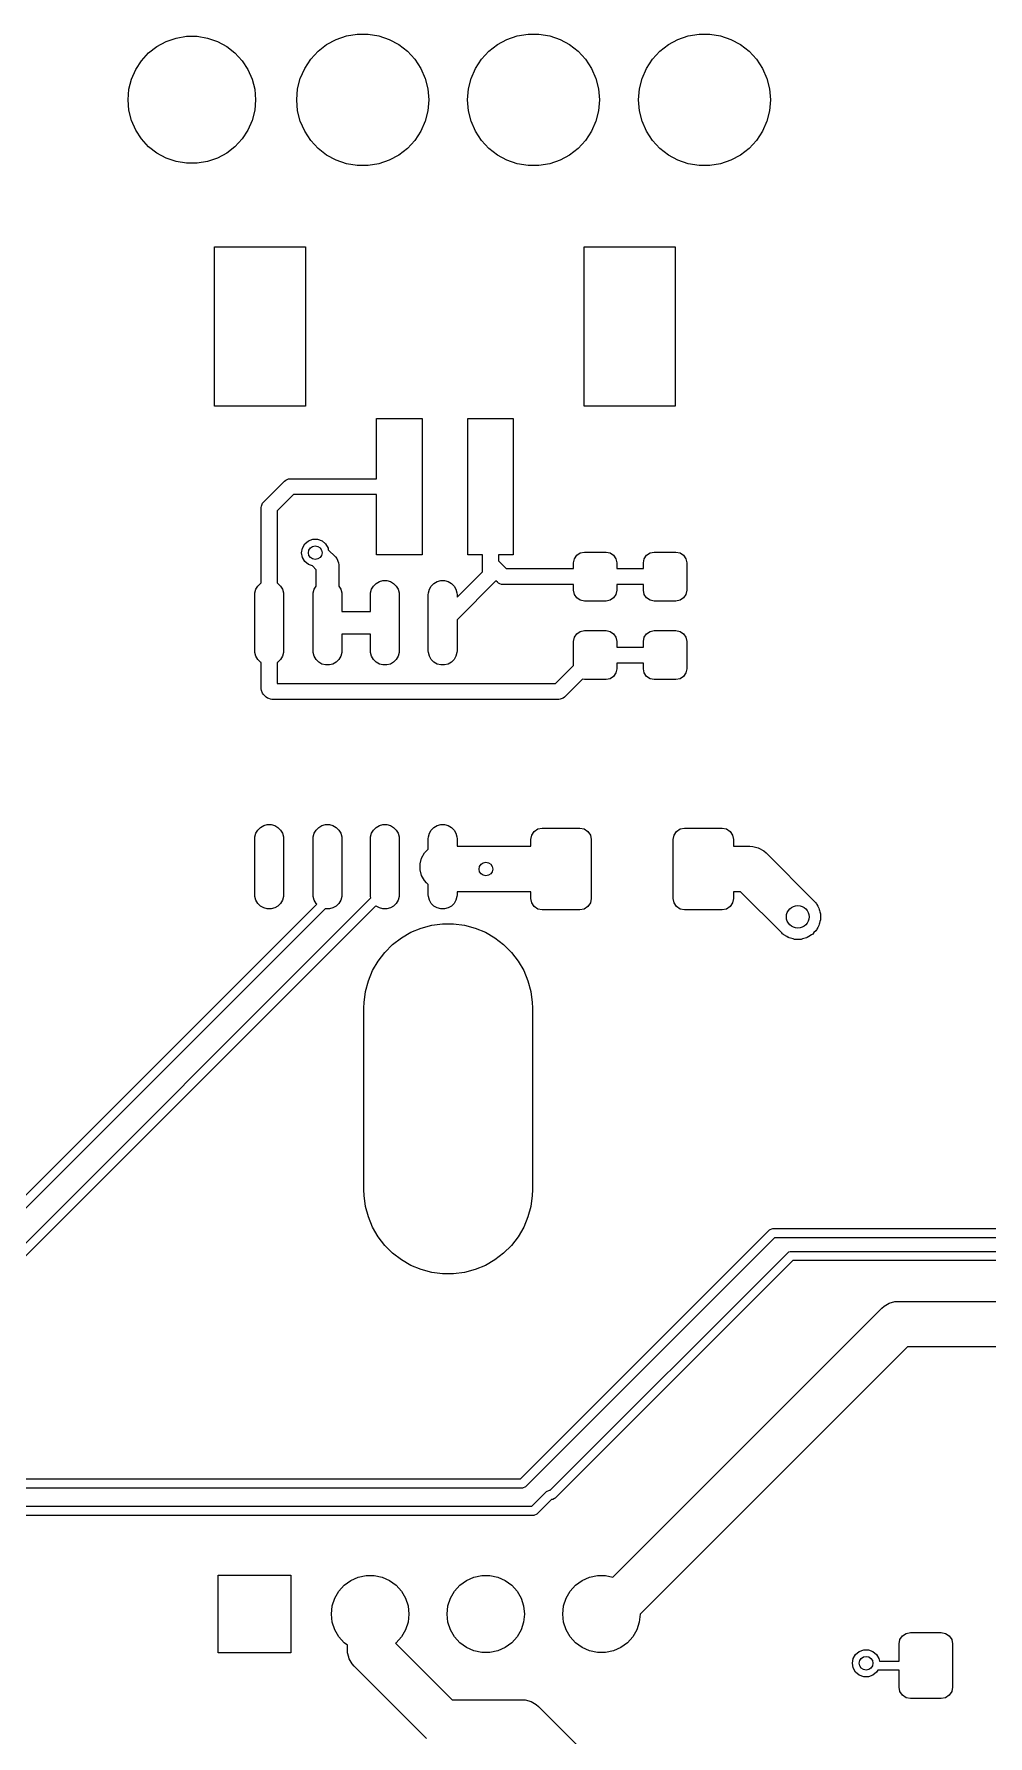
# Model space of a CAD drawing. Extents: x 281 to 540, y -238 to -79.
# Drawn here: x 331.58 to 352.54, y -144.71 to -107.31 of the extents above; entities that cross this region are included whole.
import ezdxf

# ---------------------------------------------------------------- set-up
doc = ezdxf.new("R2010")
doc.units = 0
doc.layers.add('BLACK', color=7, linetype='CONTINUOUS')

msp = doc.modelspace()

# ---------------------------------------------------------------- linework, layer by layer
at = {"layer": 'BLACK', "linetype": 'CONTINUOUS'}
for p, q in [((334.101806, -107.729987), (334.284273, -107.587967)), ((334.284273, -107.587967), (334.487626, -107.477917)), ((334.487626, -107.477917), (334.70632, -107.40284)), ((334.70632, -107.40284), (334.934389, -107.364782)), ((334.934389, -107.364782), (335.165611, -107.364782)), ((335.165611, -107.364782), (335.39368, -107.40284)), ((335.39368, -107.40284), (335.612374, -107.477917)), ((335.612374, -107.477917), (335.815727, -107.587967)), ((335.815727, -107.587967), (335.998194, -107.729987)), ((337.822942, -107.6932), (338.011925, -107.546109)), ((338.011925, -107.546109), (338.222542, -107.432129)), ((338.222542, -107.432129), (338.449046, -107.35437)), ((338.449046, -107.35437), (338.68526, -107.314952)), ((338.68526, -107.314952), (338.92474, -107.314952)), ((338.92474, -107.314952), (339.160954, -107.35437)), ((339.160954, -107.35437), (339.387458, -107.432129)), ((339.387458, -107.432129), (339.598075, -107.546109)), ((339.598075, -107.546109), (339.787058, -107.6932)), ((341.572942, -107.6932), (341.761925, -107.546109)), ((341.761925, -107.546109), (341.972542, -107.432129)), ((341.972542, -107.432129), (342.199046, -107.35437)), ((342.199046, -107.35437), (342.43526, -107.314952)), ((342.43526, -107.314952), (342.67474, -107.314952)), ((342.67474, -107.314952), (342.910954, -107.35437)), ((342.910954, -107.35437), (343.137458, -107.432129)), ((343.137458, -107.432129), (343.348075, -107.546109)), ((343.348075, -107.546109), (343.537058, -107.6932)), ((345.327942, -107.6932), (345.516925, -107.546109)), ((345.516925, -107.546109), (345.727542, -107.432129)), ((345.727542, -107.432129), (345.954046, -107.35437)), ((345.954046, -107.35437), (346.19026, -107.314952)), ((346.19026, -107.314952), (346.42974, -107.314952)), ((346.42974, -107.314952), (346.665954, -107.35437)), ((346.665954, -107.35437), (346.892458, -107.432129)), ((346.892458, -107.432129), (347.103075, -107.546109)), ((347.103075, -107.546109), (347.292058, -107.6932)), ((333.818737, -108.093674), (333.945203, -107.900102)), ((333.945203, -107.900102), (334.101806, -107.729987)), ((335.998194, -107.729987), (336.154797, -107.900102)), ((336.154797, -107.900102), (336.281263, -108.093674)), ((337.529763, -108.069876), (337.660746, -107.869392)), ((337.660746, -107.869392), (337.822942, -107.6932)), ((339.787058, -107.6932), (339.949254, -107.869392)), ((339.949254, -107.869392), (340.080237, -108.069876)), ((341.279763, -108.069876), (341.410746, -107.869392)), ((341.410746, -107.869392), (341.572942, -107.6932)), ((343.537058, -107.6932), (343.699254, -107.869392)), ((343.699254, -107.869392), (343.830237, -108.069876)), ((345.034763, -108.069876), (345.165746, -107.869392)), ((345.165746, -107.869392), (345.327942, -107.6932)), ((347.292058, -107.6932), (347.454254, -107.869392)), ((347.454254, -107.869392), (347.585237, -108.069876)), ((333.669094, -108.529568), (333.725856, -108.305421)), ((333.725856, -108.305421), (333.818737, -108.093674)), ((336.281263, -108.093674), (336.374144, -108.305421)), ((336.374144, -108.305421), (336.430906, -108.529568)), ((337.374776, -108.521338), (337.433565, -108.289186)), ((337.433565, -108.289186), (337.529763, -108.069876)), ((340.080237, -108.069876), (340.176435, -108.289186)), ((340.176435, -108.289186), (340.235224, -108.521338)), ((341.124776, -108.521338), (341.183565, -108.289186)), ((341.183565, -108.289186), (341.279763, -108.069876)), ((343.830237, -108.069876), (343.926435, -108.289186)), ((343.926435, -108.289186), (343.985224, -108.521338)), ((344.879776, -108.521338), (344.938565, -108.289186)), ((344.938565, -108.289186), (345.034763, -108.069876)), ((347.585237, -108.069876), (347.681435, -108.289186)), ((347.681435, -108.289186), (347.740224, -108.521338)), ((333.65, -108.76), (333.669094, -108.529568)), ((333.669094, -108.990432), (333.65, -108.76)), ((336.430906, -108.529568), (336.45, -108.76)), ((336.45, -108.76), (336.430906, -108.990432)), ((337.355, -108.76), (337.374776, -108.521338)), ((337.374776, -108.998662), (337.355, -108.76)), ((340.235224, -108.521338), (340.255, -108.76)), ((340.255, -108.76), (340.235224, -108.998662)), ((341.105, -108.76), (341.124776, -108.521338)), ((341.124776, -108.998662), (341.105, -108.76)), ((343.985224, -108.521338), (344.005, -108.76)), ((344.005, -108.76), (343.985224, -108.998662)), ((344.86, -108.76), (344.879776, -108.521338)), ((344.879776, -108.998662), (344.86, -108.76)), ((347.740224, -108.521338), (347.76, -108.76)), ((347.76, -108.76), (347.740224, -108.998662)), ((333.725856, -109.214579), (333.669094, -108.990432)), ((336.430906, -108.990432), (336.374144, -109.214579)), ((337.433565, -109.230814), (337.374776, -108.998662)), ((340.235224, -108.998662), (340.176435, -109.230814)), ((341.183565, -109.230814), (341.124776, -108.998662)), ((343.985224, -108.998662), (343.926435, -109.230814)), ((344.938565, -109.230814), (344.879776, -108.998662)), ((347.740224, -108.998662), (347.681435, -109.230814)), ((333.818737, -109.426326), (333.725856, -109.214579)), ((333.945203, -109.619898), (333.818737, -109.426326)), ((336.281263, -109.426326), (336.154797, -109.619898)), ((336.374144, -109.214579), (336.281263, -109.426326)), ((337.529763, -109.450124), (337.433565, -109.230814)), ((337.660746, -109.650608), (337.529763, -109.450124)), ((340.080237, -109.450124), (339.949254, -109.650608)), ((340.176435, -109.230814), (340.080237, -109.450124)), ((341.279763, -109.450124), (341.183565, -109.230814)), ((341.410746, -109.650608), (341.279763, -109.450124)), ((343.830237, -109.450124), (343.699254, -109.650608)), ((343.926435, -109.230814), (343.830237, -109.450124)), ((345.034763, -109.450124), (344.938565, -109.230814)), ((345.165746, -109.650608), (345.034763, -109.450124)), ((347.585237, -109.450124), (347.454254, -109.650608)), ((347.681435, -109.230814), (347.585237, -109.450124)), ((334.101806, -109.790013), (333.945203, -109.619898)), ((334.284273, -109.932033), (334.101806, -109.790013)), ((335.998194, -109.790013), (335.815727, -109.932033)), ((336.154797, -109.619898), (335.998194, -109.790013)), ((337.822942, -109.8268), (337.660746, -109.650608)), ((338.011925, -109.973891), (337.822942, -109.8268)), ((339.787058, -109.8268), (339.598075, -109.973891)), ((339.949254, -109.650608), (339.787058, -109.8268)), ((341.572942, -109.8268), (341.410746, -109.650608)), ((341.761925, -109.973891), (341.572942, -109.8268)), ((343.537058, -109.8268), (343.348075, -109.973891)), ((343.699254, -109.650608), (343.537058, -109.8268)), ((345.327942, -109.8268), (345.165746, -109.650608)), ((345.516925, -109.973891), (345.327942, -109.8268)), ((347.292058, -109.8268), (347.103075, -109.973891)), ((347.454254, -109.650608), (347.292058, -109.8268)), ((334.487626, -110.042083), (334.284273, -109.932033)), ((334.70632, -110.11716), (334.487626, -110.042083)), ((334.934389, -110.155218), (334.70632, -110.11716)), ((335.165611, -110.155218), (334.934389, -110.155218)), ((335.39368, -110.11716), (335.165611, -110.155218)), ((335.612374, -110.042083), (335.39368, -110.11716)), ((335.815727, -109.932033), (335.612374, -110.042083)), ((338.222542, -110.087871), (338.011925, -109.973891)), ((338.449046, -110.16563), (338.222542, -110.087871)), ((338.68526, -110.205048), (338.449046, -110.16563)), ((338.92474, -110.205048), (338.68526, -110.205048)), ((339.160954, -110.16563), (338.92474, -110.205048)), ((339.387458, -110.087871), (339.160954, -110.16563)), ((339.598075, -109.973891), (339.387458, -110.087871)), ((341.972542, -110.087871), (341.761925, -109.973891)), ((342.199046, -110.16563), (341.972542, -110.087871)), ((342.43526, -110.205048), (342.199046, -110.16563)), ((342.67474, -110.205048), (342.43526, -110.205048)), ((342.910954, -110.16563), (342.67474, -110.205048)), ((343.137458, -110.087871), (342.910954, -110.16563)), ((343.348075, -109.973891), (343.137458, -110.087871)), ((345.727542, -110.087871), (345.516925, -109.973891)), ((345.954046, -110.16563), (345.727542, -110.087871)), ((346.19026, -110.205048), (345.954046, -110.16563)), ((346.42974, -110.205048), (346.19026, -110.205048)), ((346.665954, -110.16563), (346.42974, -110.205048)), ((346.892458, -110.087871), (346.665954, -110.16563)), ((347.103075, -109.973891), (346.892458, -110.087871)), ((335.55, -115.49), (335.55, -111.99)), ((335.55, -111.99), (337.55, -111.99)), ((337.55, -111.99), (337.55, -115.49)), ((343.67, -115.49), (343.67, -111.99)), ((343.67, -111.99), (345.67, -111.99)), ((345.67, -111.99), (345.67, -115.49)), ((337.55, -115.49), (335.55, -115.49)), ((345.67, -115.49), (343.67, -115.49)), ((339.11, -117.085), (339.11, -115.76)), ((339.11, -115.76), (340.11, -115.76)), ((340.11, -115.76), (340.11, -118.76)), ((341.11, -118.76), (341.11, -115.76)), ((341.11, -115.76), (342.11, -115.76)), ((342.11, -115.76), (342.11, -118.76)), ((336.626256, -117.596256), (337.086256, -117.136256)), ((337.086256, -117.136256), (337.112775, -117.114493)), ((337.112775, -117.114493), (337.175859, -117.088363)), ((337.175859, -117.088363), (337.21, -117.085)), ((337.21, -117.085), (339.11, -117.085)), ((336.575, -117.72), (336.578363, -117.685859)), ((336.575, -119.375417), (336.575, -117.72)), ((336.578363, -117.685859), (336.604493, -117.622775)), ((336.604493, -117.622775), (336.604497, -117.62277)), ((336.604497, -117.62277), (336.626256, -117.596256)), ((337.282488, -117.435), (336.925, -117.792488)), ((339.11, -117.435), (337.282488, -117.435)), ((339.11, -118.76), (339.11, -117.435)), ((336.925, -117.792488), (336.925, -119.375417)), ((337.478092, -118.607394), (337.530187, -118.517164)), ((337.530187, -118.517164), (337.61, -118.450192)), ((337.61, -118.450192), (337.707906, -118.414558)), ((337.707906, -118.414558), (337.812094, -118.414558)), ((337.812094, -118.414558), (337.91, -118.450192)), ((337.91, -118.450192), (337.989813, -118.517164)), ((337.989813, -118.517164), (338.041908, -118.607394)), ((337.46, -118.71), (337.478092, -118.607394)), ((337.478092, -118.812606), (337.46, -118.71)), ((337.530187, -118.902836), (337.478092, -118.812606)), ((337.61, -118.969808), (337.530187, -118.902836)), ((338.041908, -118.607394), (338.048535, -118.644982)), ((338.048535, -118.644982), (338.206777, -118.803224)), ((338.206777, -118.803224), (338.237868, -118.841108)), ((338.237868, -118.841108), (338.275197, -118.931228)), ((340.11, -118.76), (339.11, -118.76)), ((341.435, -118.76), (341.11, -118.76)), ((341.435, -118.96), (341.435, -118.76)), ((342.11, -118.76), (341.785, -118.76)), ((341.785, -118.76), (341.785, -118.887512)), ((341.785, -118.887512), (341.957487, -119.06)), ((343.435, -118.935), (343.453079, -118.844113)), ((343.453079, -118.844113), (343.504562, -118.767062)), ((343.504562, -118.767062), (343.581613, -118.715579)), ((343.581613, -118.715579), (343.6725, -118.6975)), ((343.6725, -118.6975), (344.1475, -118.6975)), ((344.1475, -118.6975), (344.238387, -118.715579)), ((344.238387, -118.715579), (344.315438, -118.767062)), ((344.315438, -118.767062), (344.366921, -118.844113)), ((344.366921, -118.844113), (344.385, -118.935)), ((344.97, -118.935), (344.988079, -118.844113)), ((344.988079, -118.844113), (345.039562, -118.767062)), ((345.039562, -118.767062), (345.116613, -118.715579)), ((345.116613, -118.715579), (345.2075, -118.6975)), ((345.2075, -118.6975), (345.6825, -118.6975)), ((345.6825, -118.6975), (345.773387, -118.715579)), ((345.773387, -118.715579), (345.850438, -118.767062)), ((345.850438, -118.767062), (345.901921, -118.844113)), ((345.901921, -118.844113), (345.92, -118.935)), ((337.698444, -119.001998), (337.61, -118.969808)), ((337.78, -119.083553), (337.698444, -119.001998)), ((337.78, -119.443402), (337.78, -119.083553)), ((338.275197, -118.931228), (338.275197, -118.931237)), ((338.275197, -118.931237), (338.28, -118.98)), ((338.28, -118.98), (338.28, -119.443402)), ((340.875, -119.687512), (341.435, -119.127512)), ((341.435, -119.127512), (341.435, -118.96)), ((341.957487, -119.06), (343.435, -119.06)), ((343.435, -119.06), (343.435, -118.935)), ((344.385, -118.935), (344.385, -119.06)), ((344.385, -119.06), (344.97, -119.06)), ((344.97, -119.06), (344.97, -118.935)), ((345.92, -118.935), (345.92, -119.535)), ((336.435, -119.635), (336.437695, -119.593884)), ((336.435, -120.865), (336.435, -119.635)), ((336.437695, -119.593884), (336.458978, -119.514455)), ((336.458978, -119.514455), (336.500094, -119.44324)), ((336.500094, -119.44324), (336.55824, -119.385094)), ((336.55824, -119.385094), (336.575, -119.375417)), ((336.925, -119.375417), (336.94176, -119.385094)), ((336.94176, -119.385094), (336.999906, -119.44324)), ((336.999906, -119.44324), (337.041022, -119.514455)), ((337.041022, -119.514455), (337.062305, -119.593884)), ((337.062305, -119.593884), (337.065, -119.635)), ((337.065, -119.635), (337.065, -120.865)), ((337.715, -119.635), (337.717695, -119.593884)), ((337.715, -120.865), (337.715, -119.635)), ((337.717695, -119.593884), (337.738978, -119.514455)), ((337.738978, -119.514455), (337.78, -119.443402)), ((338.28, -119.443402), (338.321022, -119.514455)), ((338.321022, -119.514455), (338.342305, -119.593884)), ((338.342305, -119.593884), (338.345, -119.635)), ((338.345, -119.635), (338.345, -120)), ((338.975, -119.635), (338.977695, -119.593884)), ((338.975, -120), (338.975, -119.635)), ((338.977695, -119.593884), (338.998978, -119.514455)), ((338.998978, -119.514455), (339.040094, -119.44324)), ((339.040094, -119.44324), (339.09824, -119.385094)), ((339.09824, -119.385094), (339.169455, -119.343978)), ((339.169455, -119.343978), (339.248884, -119.322695)), ((339.248884, -119.322695), (339.331116, -119.322695)), ((339.331116, -119.322695), (339.410545, -119.343978)), ((339.410545, -119.343978), (339.48176, -119.385094)), ((339.48176, -119.385094), (339.539906, -119.44324)), ((339.539906, -119.44324), (339.581022, -119.514455)), ((339.581022, -119.514455), (339.602305, -119.593884)), ((339.602305, -119.593884), (339.605, -119.635)), ((339.605, -119.635), (339.605, -120.865)), ((340.245, -119.635), (340.247695, -119.593884)), ((340.245, -120.865), (340.245, -119.635)), ((340.247695, -119.593884), (340.268978, -119.514455)), ((340.268978, -119.514455), (340.310094, -119.44324)), ((340.310094, -119.44324), (340.36824, -119.385094)), ((340.36824, -119.385094), (340.439455, -119.343978)), ((340.439455, -119.343978), (340.518884, -119.322695)), ((340.518884, -119.322695), (340.601116, -119.322695)), ((340.601116, -119.322695), (340.680545, -119.343978)), ((340.680545, -119.343978), (340.75176, -119.385094)), ((340.75176, -119.385094), (340.809906, -119.44324)), ((340.809906, -119.44324), (340.851022, -119.514455)), ((340.851022, -119.514455), (340.872305, -119.593884)), ((340.872305, -119.593884), (340.875, -119.635)), ((341.73, -119.327487), (340.875, -120.182488)), ((340.875, -119.635), (340.875, -119.687512)), ((341.761257, -119.358744), (341.73, -119.327487)), ((341.78777, -119.380502), (341.761257, -119.358744)), ((341.787775, -119.380507), (341.78777, -119.380502)), ((341.813906, -119.39133), (341.787775, -119.380507)), ((341.85086, -119.406638), (341.813906, -119.39133)), ((341.850869, -119.406638), (341.85086, -119.406638)), ((341.885, -119.41), (341.850869, -119.406638)), ((343.435, -119.41), (341.885, -119.41)), ((343.435, -119.535), (343.435, -119.41)), ((343.453079, -119.625887), (343.435, -119.535)), ((343.504562, -119.702938), (343.453079, -119.625887)), ((344.366921, -119.625887), (344.315438, -119.702938)), ((344.385, -119.535), (344.366921, -119.625887)), ((344.97, -119.41), (344.385, -119.41)), ((344.385, -119.41), (344.385, -119.535)), ((344.97, -119.535), (344.97, -119.41)), ((344.988079, -119.625887), (344.97, -119.535)), ((345.039562, -119.702938), (344.988079, -119.625887)), ((345.901921, -119.625887), (345.850438, -119.702938)), ((345.92, -119.535), (345.901921, -119.625887)), ((338.345, -120), (338.975, -120)), ((343.581613, -119.754421), (343.504562, -119.702938)), ((343.6725, -119.7725), (343.581613, -119.754421)), ((344.1475, -119.7725), (343.6725, -119.7725)), ((344.238387, -119.754421), (344.1475, -119.7725)), ((344.315438, -119.702938), (344.238387, -119.754421)), ((345.116613, -119.754421), (345.039562, -119.702938)), ((345.2075, -119.7725), (345.116613, -119.754421)), ((345.6825, -119.7725), (345.2075, -119.7725)), ((345.773387, -119.754421), (345.6825, -119.7725)), ((345.850438, -119.702938), (345.773387, -119.754421)), ((340.875, -120.182488), (340.875, -120.865)), ((338.975, -120.5), (338.345, -120.5)), ((338.345, -120.5), (338.345, -120.865)), ((338.975, -120.865), (338.975, -120.5)), ((343.435, -120.66), (343.453079, -120.569113)), ((343.435, -121.187512), (343.435, -120.66)), ((343.453079, -120.569113), (343.504562, -120.492062)), ((343.504562, -120.492062), (343.581613, -120.440579)), ((343.581613, -120.440579), (343.6725, -120.4225)), ((343.6725, -120.4225), (344.1475, -120.4225)), ((344.1475, -120.4225), (344.238387, -120.440579)), ((344.238387, -120.440579), (344.315438, -120.492062)), ((344.315438, -120.492062), (344.366921, -120.569113)), ((344.366921, -120.569113), (344.385, -120.66)), ((344.385, -120.66), (344.385, -120.785)), ((344.97, -120.66), (344.988079, -120.569113)), ((344.97, -120.785), (344.97, -120.66)), ((344.988079, -120.569113), (345.039562, -120.492062)), ((345.039562, -120.492062), (345.116613, -120.440579)), ((345.116613, -120.440579), (345.2075, -120.4225)), ((345.2075, -120.4225), (345.6825, -120.4225)), ((345.6825, -120.4225), (345.773387, -120.440579)), ((345.773387, -120.440579), (345.850438, -120.492062)), ((345.850438, -120.492062), (345.901921, -120.569113)), ((345.901921, -120.569113), (345.92, -120.66)), ((345.92, -120.66), (345.92, -121.26)), ((336.437695, -120.906116), (336.435, -120.865)), ((336.458978, -120.985545), (336.437695, -120.906116)), ((336.500094, -121.05676), (336.458978, -120.985545)), ((336.55824, -121.114906), (336.500094, -121.05676)), ((336.575, -121.124582), (336.55824, -121.114906)), ((336.575, -121.7), (336.575, -121.124582)), ((336.94176, -121.114906), (336.925, -121.124582)), ((336.925, -121.124582), (336.925, -121.585)), ((336.999906, -121.05676), (336.94176, -121.114906)), ((337.041022, -120.985545), (336.999906, -121.05676)), ((337.062305, -120.906116), (337.041022, -120.985545)), ((337.065, -120.865), (337.062305, -120.906116)), ((337.717695, -120.906116), (337.715, -120.865)), ((337.738978, -120.985545), (337.717695, -120.906116)), ((337.780094, -121.05676), (337.738978, -120.985545)), ((337.83824, -121.114906), (337.780094, -121.05676)), ((337.909455, -121.156022), (337.83824, -121.114906)), ((338.22176, -121.114906), (338.150545, -121.156022)), ((338.279906, -121.05676), (338.22176, -121.114906)), ((338.321022, -120.985545), (338.279906, -121.05676)), ((338.342305, -120.906116), (338.321022, -120.985545)), ((338.345, -120.865), (338.342305, -120.906116)), ((338.977695, -120.906116), (338.975, -120.865)), ((338.998978, -120.985545), (338.977695, -120.906116)), ((339.040094, -121.05676), (338.998978, -120.985545)), ((339.09824, -121.114906), (339.040094, -121.05676)), ((339.169455, -121.156022), (339.09824, -121.114906)), ((339.48176, -121.114906), (339.410545, -121.156022)), ((339.539906, -121.05676), (339.48176, -121.114906)), ((339.581022, -120.985545), (339.539906, -121.05676)), ((339.602305, -120.906116), (339.581022, -120.985545)), ((339.605, -120.865), (339.602305, -120.906116)), ((340.247695, -120.906116), (340.245, -120.865)), ((340.268978, -120.985545), (340.247695, -120.906116)), ((340.310094, -121.05676), (340.268978, -120.985545)), ((340.36824, -121.114906), (340.310094, -121.05676)), ((340.439455, -121.156022), (340.36824, -121.114906)), ((340.75176, -121.114906), (340.680545, -121.156022)), ((340.809906, -121.05676), (340.75176, -121.114906)), ((340.851022, -120.985545), (340.809906, -121.05676)), ((340.872305, -120.906116), (340.851022, -120.985545)), ((340.875, -120.865), (340.872305, -120.906116)), ((344.385, -120.785), (344.97, -120.785)), ((344.97, -121.135), (344.385, -121.135)), ((344.385, -121.135), (344.385, -121.26)), ((344.97, -121.26), (344.97, -121.135)), ((337.988884, -121.177305), (337.909455, -121.156022)), ((338.071116, -121.177305), (337.988884, -121.177305)), ((338.150545, -121.156022), (338.071116, -121.177305)), ((339.248884, -121.177305), (339.169455, -121.156022)), ((339.331116, -121.177305), (339.248884, -121.177305)), ((339.410545, -121.156022), (339.331116, -121.177305)), ((340.518884, -121.177305), (340.439455, -121.156022)), ((340.601116, -121.177305), (340.518884, -121.177305)), ((340.680545, -121.156022), (340.601116, -121.177305)), ((343.037512, -121.585), (343.435, -121.187512)), ((343.6287, -121.488787), (343.233744, -121.883744)), ((343.6725, -121.4975), (343.6287, -121.488787)), ((344.1475, -121.4975), (343.6725, -121.4975)), ((344.238387, -121.479421), (344.1475, -121.4975)), ((344.315438, -121.427938), (344.238387, -121.479421)), ((344.366921, -121.350887), (344.315438, -121.427938)), ((344.385, -121.26), (344.366921, -121.350887)), ((344.988079, -121.350887), (344.97, -121.26)), ((345.039562, -121.427938), (344.988079, -121.350887)), ((345.116613, -121.479421), (345.039562, -121.427938)), ((345.2075, -121.4975), (345.116613, -121.479421)), ((345.6825, -121.4975), (345.2075, -121.4975)), ((345.773387, -121.479421), (345.6825, -121.4975)), ((345.850438, -121.427938), (345.773387, -121.479421)), ((345.901921, -121.350887), (345.850438, -121.427938)), ((345.92, -121.26), (345.901921, -121.350887)), ((336.578363, -121.734141), (336.575, -121.7)), ((336.604493, -121.797225), (336.578363, -121.734141)), ((336.604497, -121.797229), (336.604493, -121.797225)), ((336.626256, -121.823744), (336.604497, -121.797229)), ((336.686256, -121.883744), (336.626256, -121.823744)), ((336.71277, -121.905502), (336.686256, -121.883744)), ((336.925, -121.585), (343.037512, -121.585)), ((343.233744, -121.883744), (343.207229, -121.905502)), ((336.712775, -121.905507), (336.71277, -121.905502)), ((336.738906, -121.91633), (336.712775, -121.905507)), ((336.77586, -121.931638), (336.738906, -121.91633)), ((336.775869, -121.931638), (336.77586, -121.931638)), ((336.81, -121.935), (336.775869, -121.931638)), ((343.11, -121.935), (336.81, -121.935)), ((343.144141, -121.931637), (343.11, -121.935)), ((343.207225, -121.905507), (343.144141, -121.931637)), ((343.207229, -121.905502), (343.207225, -121.905507)), ((336.437695, -124.953884), (336.458978, -124.874455)), ((336.458978, -124.874455), (336.500094, -124.80324)), ((336.500094, -124.80324), (336.55824, -124.745094)), ((336.55824, -124.745094), (336.629455, -124.703978)), ((336.629455, -124.703978), (336.708884, -124.682695)), ((336.708884, -124.682695), (336.791116, -124.682695)), ((336.791116, -124.682695), (336.870545, -124.703978)), ((336.870545, -124.703978), (336.94176, -124.745094)), ((336.94176, -124.745094), (336.999906, -124.80324)), ((336.999906, -124.80324), (337.041022, -124.874455)), ((337.041022, -124.874455), (337.062305, -124.953884)), ((337.717695, -124.953884), (337.738978, -124.874455)), ((337.738978, -124.874455), (337.780094, -124.80324)), ((337.780094, -124.80324), (337.83824, -124.745094)), ((337.83824, -124.745094), (337.909455, -124.703978)), ((337.909455, -124.703978), (337.988884, -124.682695)), ((337.988884, -124.682695), (338.071116, -124.682695)), ((338.071116, -124.682695), (338.150545, -124.703978)), ((338.150545, -124.703978), (338.22176, -124.745094)), ((338.22176, -124.745094), (338.279906, -124.80324)), ((338.279906, -124.80324), (338.321022, -124.874455)), ((338.321022, -124.874455), (338.342305, -124.953884)), ((338.977695, -124.953884), (338.998978, -124.874455)), ((338.998978, -124.874455), (339.040094, -124.80324)), ((339.040094, -124.80324), (339.09824, -124.745094)), ((339.09824, -124.745094), (339.169455, -124.703978)), ((339.169455, -124.703978), (339.248884, -124.682695)), ((339.248884, -124.682695), (339.331116, -124.682695)), ((339.331116, -124.682695), (339.410545, -124.703978)), ((339.410545, -124.703978), (339.48176, -124.745094)), ((339.48176, -124.745094), (339.539906, -124.80324)), ((339.539906, -124.80324), (339.581022, -124.874455)), ((339.581022, -124.874455), (339.602305, -124.953884)), ((340.247695, -124.953884), (340.268978, -124.874455)), ((340.268978, -124.874455), (340.310094, -124.80324)), ((340.310094, -124.80324), (340.36824, -124.745094)), ((340.36824, -124.745094), (340.439455, -124.703978)), ((340.439455, -124.703978), (340.518884, -124.682695)), ((340.518884, -124.682695), (340.601116, -124.682695)), ((340.601116, -124.682695), (340.680545, -124.703978)), ((340.680545, -124.703978), (340.75176, -124.745094)), ((340.75176, -124.745094), (340.809906, -124.80324)), ((340.809906, -124.80324), (340.851022, -124.874455)), ((340.851022, -124.874455), (340.872305, -124.953884)), ((342.51653, -124.914329), (342.570723, -124.833223)), ((342.570723, -124.833223), (342.651829, -124.77903)), ((342.651829, -124.77903), (342.7475, -124.76)), ((342.7475, -124.76), (343.5725, -124.76)), ((343.5725, -124.76), (343.668171, -124.77903)), ((343.668171, -124.77903), (343.749277, -124.833223)), ((343.749277, -124.833223), (343.80347, -124.914329)), ((345.64153, -124.914329), (345.695723, -124.833223)), ((345.695723, -124.833223), (345.776829, -124.77903)), ((345.776829, -124.77903), (345.8725, -124.76)), ((345.8725, -124.76), (346.6975, -124.76)), ((346.6975, -124.76), (346.793171, -124.77903)), ((346.793171, -124.77903), (346.874277, -124.833223)), ((346.874277, -124.833223), (346.92847, -124.914329)), ((336.435, -124.995), (336.437695, -124.953884)), ((336.435, -126.225), (336.435, -124.995)), ((337.062305, -124.953884), (337.065, -124.995)), ((337.065, -124.995), (337.065, -126.225)), ((337.715, -124.995), (337.717695, -124.953884)), ((337.715, -126.225), (337.715, -124.995)), ((338.342305, -124.953884), (338.345, -124.995)), ((338.345, -124.995), (338.345, -126.225)), ((338.975, -124.995), (338.977695, -124.953884)), ((338.975, -126.225), (338.975, -124.995)), ((339.602305, -124.953884), (339.605, -124.995)), ((339.605, -124.995), (339.605, -126.225)), ((340.163324, -125.30562), (340.245, -125.223944)), ((340.245, -124.995), (340.247695, -124.953884)), ((340.245, -125.223944), (340.245, -124.995)), ((340.872305, -124.953884), (340.875, -124.995)), ((340.875, -124.995), (340.875, -125.16)), ((340.875, -125.16), (341.51, -125.16)), ((341.51, -125.16), (342.4975, -125.16)), ((342.4975, -125.01), (342.51653, -124.914329)), ((342.4975, -125.16), (342.4975, -125.01)), ((343.80347, -124.914329), (343.8225, -125.01)), ((343.8225, -125.01), (343.8225, -126.31)), ((345.6225, -125.01), (345.64153, -124.914329)), ((345.6225, -126.31), (345.6225, -125.01)), ((346.92847, -124.914329), (346.9475, -125.01)), ((346.9475, -125.01), (346.9475, -125.16)), ((346.9475, -125.16), (347.31, -125.16)), ((347.31, -125.16), (347.375248, -125.164277)), ((347.375248, -125.164277), (347.375263, -125.164277)), ((347.375263, -125.164277), (347.48766, -125.194394)), ((347.48766, -125.194394), (347.501342, -125.19806)), ((347.501342, -125.19806), (347.614381, -125.263323)), ((340.064277, -125.544737), (340.09806, -125.418658)), ((340.064277, -125.675263), (340.064277, -125.544737)), ((340.09806, -125.418658), (340.163324, -125.30562)), ((347.614381, -125.263323), (347.614396, -125.263338)), ((347.614396, -125.263338), (347.663553, -125.306447)), ((347.663553, -125.306447), (348.713553, -126.356446)), ((340.09806, -125.801342), (340.064277, -125.675263)), ((340.163324, -125.91438), (340.09806, -125.801342)), ((340.206447, -125.963553), (340.163324, -125.91438)), ((340.245, -126.002106), (340.206447, -125.963553)), ((340.245, -126.225), (340.245, -126.002106)), ((326.768578, -138.51), (338.985042, -126.293536)), ((336.437695, -126.266116), (336.435, -126.225)), ((336.458978, -126.345545), (336.437695, -126.266116)), ((336.500094, -126.41676), (336.458978, -126.345545)), ((337.041022, -126.345545), (336.999906, -126.41676)), ((337.062305, -126.266116), (337.041022, -126.345545)), ((337.065, -126.225), (337.062305, -126.266116)), ((337.717695, -126.266116), (337.715, -126.225)), ((337.738978, -126.345545), (337.717695, -126.266116)), ((337.780094, -126.41676), (337.738978, -126.345545)), ((338.321022, -126.345545), (338.279906, -126.41676)), ((338.342305, -126.266116), (338.321022, -126.345545)), ((338.345, -126.225), (338.342305, -126.266116)), ((338.977695, -126.266116), (338.975, -126.225)), ((338.985042, -126.293536), (338.977695, -126.266116)), ((339.581022, -126.345545), (339.539906, -126.41676)), ((339.602305, -126.266116), (339.581022, -126.345545)), ((339.605, -126.225), (339.602305, -126.266116)), ((340.247695, -126.266116), (340.245, -126.225)), ((340.268978, -126.345545), (340.247695, -126.266116)), ((340.310094, -126.41676), (340.268978, -126.345545)), ((340.851022, -126.345545), (340.809906, -126.41676)), ((340.872305, -126.266116), (340.851022, -126.345545)), ((340.875, -126.225), (340.872305, -126.266116)), ((341.51, -126.16), (340.875, -126.16)), ((340.875, -126.16), (340.875, -126.225)), ((342.4975, -126.16), (341.51, -126.16)), ((342.4975, -126.31), (342.4975, -126.16)), ((342.51653, -126.405671), (342.4975, -126.31)), ((343.8225, -126.31), (343.80347, -126.405671)), ((345.64153, -126.405671), (345.6225, -126.31)), ((346.9475, -126.31), (346.92847, -126.405671)), ((347.102894, -126.16), (346.9475, -126.16)), ((346.9475, -126.16), (346.9475, -126.31)), ((348.006446, -127.063553), (347.102894, -126.16)), ((348.713553, -126.356446), (348.756676, -126.405619)), ((326.268578, -137.96), (337.795956, -126.432622)), ((337.977237, -126.534184), (326.380711, -138.130711)), ((339.092377, -126.469043), (326.880711, -138.680711)), ((336.55824, -126.474906), (336.500094, -126.41676)), ((336.629455, -126.516022), (336.55824, -126.474906)), ((336.708884, -126.537305), (336.629455, -126.516022)), ((336.791116, -126.537305), (336.708884, -126.537305)), ((336.870545, -126.516022), (336.791116, -126.537305)), ((336.94176, -126.474906), (336.870545, -126.516022)), ((336.999906, -126.41676), (336.94176, -126.474906)), ((337.795956, -126.432622), (337.780094, -126.41676)), ((337.988884, -126.537305), (337.977237, -126.534184)), ((338.071116, -126.537305), (337.988884, -126.537305)), ((338.150545, -126.516022), (338.071116, -126.537305)), ((338.22176, -126.474906), (338.150545, -126.516022)), ((338.279906, -126.41676), (338.22176, -126.474906)), ((339.09824, -126.474906), (339.092377, -126.469043)), ((339.169455, -126.516022), (339.09824, -126.474906)), ((339.248884, -126.537305), (339.169455, -126.516022)), ((339.331116, -126.537305), (339.248884, -126.537305)), ((339.410545, -126.516022), (339.331116, -126.537305)), ((339.48176, -126.474906), (339.410545, -126.516022)), ((339.539906, -126.41676), (339.48176, -126.474906)), ((340.36824, -126.474906), (340.310094, -126.41676)), ((340.439455, -126.516022), (340.36824, -126.474906)), ((340.518884, -126.537305), (340.439455, -126.516022)), ((340.601116, -126.537305), (340.518884, -126.537305)), ((340.680545, -126.516022), (340.601116, -126.537305)), ((340.75176, -126.474906), (340.680545, -126.516022)), ((340.809906, -126.41676), (340.75176, -126.474906)), ((342.570723, -126.486777), (342.51653, -126.405671)), ((342.651829, -126.54097), (342.570723, -126.486777)), ((342.7475, -126.56), (342.651829, -126.54097)), ((343.5725, -126.56), (342.7475, -126.56)), ((343.668171, -126.54097), (343.5725, -126.56)), ((343.749277, -126.486777), (343.668171, -126.54097)), ((343.80347, -126.405671), (343.749277, -126.486777)), ((345.695723, -126.486777), (345.64153, -126.405671)), ((345.776829, -126.54097), (345.695723, -126.486777)), ((345.8725, -126.56), (345.776829, -126.54097)), ((346.6975, -126.56), (345.8725, -126.56)), ((346.793171, -126.54097), (346.6975, -126.56)), ((346.874277, -126.486777), (346.793171, -126.54097)), ((346.92847, -126.405671), (346.874277, -126.486777)), ((348.756676, -126.405619), (348.767784, -126.424858)), ((348.767784, -126.424858), (348.780627, -126.43968)), ((348.780627, -126.43968), (348.796844, -126.475192)), ((348.796844, -126.475192), (348.82194, -126.518658)), ((348.82194, -126.518658), (348.829387, -126.546451)), ((348.829387, -126.546451), (348.839746, -126.569134)), ((348.839746, -126.569134), (348.844703, -126.60361)), ((348.844703, -126.60361), (348.855723, -126.644737)), ((348.855723, -126.644737), (348.855723, -126.680253)), ((348.855723, -126.680253), (348.86, -126.71)), ((348.86, -126.71), (348.855723, -126.739746)), ((348.855723, -126.739746), (348.855723, -126.775263)), ((339.652195, -127.171781), (339.861766, -127.050785)), ((339.861766, -127.050785), (340.085337, -126.958179)), ((340.085337, -126.958179), (340.319083, -126.895547)), ((340.319083, -126.895547), (340.559004, -126.863961)), ((340.559004, -126.863961), (340.800996, -126.863961)), ((340.800996, -126.863961), (341.040917, -126.895547)), ((341.040917, -126.895547), (341.274663, -126.958179)), ((341.274663, -126.958179), (341.498234, -127.050785)), ((341.498234, -127.050785), (341.707805, -127.171781)), ((348.027473, -127.081993), (348.006446, -127.063553)), ((348.03257, -127.087875), (348.027473, -127.081993)), ((348.038597, -127.091748), (348.03257, -127.087875)), ((348.055619, -127.106676), (348.038597, -127.091748)), ((348.116689, -127.141935), (348.055619, -127.106676)), ((348.66438, -127.106676), (348.603314, -127.141932)), ((348.675539, -127.095516), (348.66438, -127.106676)), ((348.68743, -127.087875), (348.675539, -127.095516)), ((348.71501, -127.056045), (348.68743, -127.087875)), ((348.756676, -127.01438), (348.71501, -127.056045)), ((348.767782, -126.995143), (348.756676, -127.01438)), ((348.780627, -126.98032), (348.767782, -126.995143)), ((348.796845, -126.944805), (348.780627, -126.98032)), ((348.82194, -126.901342), (348.796845, -126.944805)), ((348.829387, -126.873548), (348.82194, -126.901342)), ((348.839746, -126.850866), (348.829387, -126.873548)), ((348.844703, -126.816389), (348.839746, -126.850866)), ((348.855723, -126.775263), (348.844703, -126.816389)), ((339.141781, -127.682195), (339.289096, -127.49021)), ((339.289096, -127.49021), (339.46021, -127.319096)), ((339.46021, -127.319096), (339.652195, -127.171781)), ((341.707805, -127.171781), (341.89979, -127.319096)), ((341.89979, -127.319096), (342.070904, -127.49021)), ((342.070904, -127.49021), (342.218219, -127.682195)), ((348.152292, -127.164816), (348.116689, -127.141935)), ((348.160486, -127.167222), (348.152292, -127.164816)), ((348.168658, -127.17194), (348.160486, -127.167222)), ((348.258958, -127.196136), (348.168658, -127.17194)), ((348.288843, -127.204911), (348.258958, -127.196136)), ((348.291707, -127.204911), (348.288843, -127.204911)), ((348.294737, -127.205723), (348.291707, -127.204911)), ((348.425263, -127.205723), (348.294737, -127.205723)), ((348.428293, -127.204911), (348.425263, -127.205723)), ((348.431157, -127.204911), (348.428293, -127.204911)), ((348.461041, -127.196136), (348.431157, -127.204911)), ((348.551342, -127.17194), (348.461041, -127.196136)), ((348.559513, -127.167222), (348.551342, -127.17194)), ((348.567708, -127.164816), (348.559513, -127.167222)), ((348.603314, -127.141932), (348.567708, -127.164816)), ((339.020785, -127.891766), (339.141781, -127.682195)), ((342.218219, -127.682195), (342.339215, -127.891766)), ((338.865547, -128.349083), (338.928179, -128.115337)), ((338.928179, -128.115337), (339.020785, -127.891766)), ((342.339215, -127.891766), (342.431821, -128.115337)), ((342.431821, -128.115337), (342.494453, -128.349083)), ((338.83, -128.71), (338.833961, -128.589004)), ((338.833961, -128.589004), (338.865547, -128.349083)), ((342.494453, -128.349083), (342.526039, -128.589004)), ((342.526039, -128.589004), (342.53, -128.71)), ((338.83, -132.71), (338.83, -128.71)), ((342.53, -128.71), (342.53, -132.71)), ((338.833961, -132.830996), (338.83, -132.71)), ((342.53, -132.71), (342.526039, -132.830996)), ((338.865547, -133.070917), (338.833961, -132.830996)), ((338.928179, -133.304663), (338.865547, -133.070917)), ((342.494453, -133.070917), (342.431821, -133.304663)), ((342.526039, -132.830996), (342.494453, -133.070917)), ((339.020785, -133.528234), (338.928179, -133.304663)), ((342.431821, -133.304663), (342.339215, -133.528234)), ((339.141781, -133.737805), (339.020785, -133.528234)), ((339.289096, -133.92979), (339.141781, -133.737805)), ((342.218219, -133.737805), (342.070904, -133.92979)), ((342.339215, -133.528234), (342.218219, -133.737805)), ((342.268578, -139.06), (347.73929, -133.589289)), ((347.851421, -133.76), (342.380711, -139.230711)), ((347.73929, -133.589289), (347.754443, -133.576852)), ((347.754443, -133.576852), (347.790491, -133.561921)), ((347.790491, -133.561921), (347.81, -133.56)), ((347.81, -133.56), (356.618578, -133.56)), ((356.66, -133.76), (347.851421, -133.76)), ((339.46021, -134.100904), (339.289096, -133.92979)), ((339.652195, -134.248219), (339.46021, -134.100904)), ((341.89979, -134.100904), (341.707805, -134.248219)), ((342.070904, -133.92979), (341.89979, -134.100904)), ((342.918578, -139.31), (348.139289, -134.089289)), ((348.139289, -134.089289), (348.154442, -134.076853)), ((348.154442, -134.076853), (348.165, -134.072479)), ((348.165, -134.072479), (348.190491, -134.061921)), ((348.190491, -134.061921), (348.21, -134.06)), ((348.21, -134.06), (356.818578, -134.06)), ((339.861766, -134.369215), (339.652195, -134.248219)), ((340.085337, -134.461821), (339.861766, -134.369215)), ((340.319083, -134.524453), (340.085337, -134.461821)), ((340.559004, -134.556039), (340.319083, -134.524453)), ((340.800996, -134.556039), (340.559004, -134.556039)), ((341.040917, -134.524453), (340.800996, -134.556039)), ((341.274663, -134.461821), (341.040917, -134.524453)), ((341.498234, -134.369215), (341.274663, -134.461821)), ((341.707805, -134.248219), (341.498234, -134.369215)), ((348.251422, -134.26), (343.030711, -139.480711)), ((356.86, -134.26), (348.251422, -134.26)), ((344.296661, -141.216232), (350.206447, -135.306447)), ((350.206447, -135.306447), (350.255603, -135.263338)), ((350.255603, -135.263338), (350.255619, -135.263323)), ((350.255619, -135.263323), (350.368658, -135.19806)), ((350.368658, -135.19806), (350.494737, -135.164277)), ((350.494737, -135.164277), (350.494752, -135.164277)), ((350.494752, -135.164277), (350.56, -135.16)), ((350.56, -135.16), (362.21, -135.16)), ((350.767106, -136.16), (344.897252, -142.029853)), ((362.002894, -136.16), (350.767106, -136.16)), ((317.36, -139.06), (342.268578, -139.06)), ((342.31, -139.26), (317.401422, -139.26)), ((342.329509, -139.258079), (342.31, -139.26)), ((342.365557, -139.243147), (342.329509, -139.258079)), ((342.380711, -139.230711), (342.365557, -139.243147)), ((342.518578, -139.66), (342.83929, -139.339289)), ((342.83929, -139.339289), (342.854443, -139.326853)), ((342.854443, -139.326853), (342.890491, -139.311921)), ((342.890491, -139.311921), (342.91, -139.31)), ((342.91, -139.31), (342.918578, -139.31)), ((319.31, -139.66), (342.518578, -139.66)), ((342.615557, -139.843147), (342.579509, -139.858079)), ((342.630711, -139.830711), (342.615557, -139.843147)), ((342.951421, -139.51), (342.630711, -139.830711)), ((342.96, -139.51), (342.951421, -139.51)), ((342.979509, -139.508079), (342.96, -139.51)), ((343.015557, -139.493147), (342.979509, -139.508079)), ((343.030711, -139.480711), (343.015557, -139.493147)), ((342.56, -139.86), (319.351421, -139.86)), ((342.579509, -139.858079), (342.56, -139.86)), ((335.6275, -142.8775), (335.6275, -141.1775)), ((335.6275, -141.1775), (337.2275, -141.1775)), ((337.2275, -141.1775), (337.2275, -142.8775)), ((338.398739, -141.395827), (338.5425, -141.291378)), ((338.5425, -141.291378), (338.704836, -141.219102)), ((338.704836, -141.219102), (338.878651, -141.182156)), ((338.878651, -141.182156), (339.056349, -141.182156)), ((339.056349, -141.182156), (339.230164, -141.219102)), ((339.230164, -141.219102), (339.3925, -141.291378)), ((339.3925, -141.291378), (339.536261, -141.395827)), ((340.938739, -141.395827), (341.0825, -141.291378)), ((341.0825, -141.291378), (341.244836, -141.219102)), ((341.244836, -141.219102), (341.418651, -141.182156)), ((341.418651, -141.182156), (341.596349, -141.182156)), ((341.596349, -141.182156), (341.770164, -141.219102)), ((341.770164, -141.219102), (341.9325, -141.291378)), ((341.9325, -141.291378), (342.076261, -141.395827)), ((343.478739, -141.395827), (343.6225, -141.291378)), ((343.6225, -141.291378), (343.784836, -141.219102)), ((343.784836, -141.219102), (343.958651, -141.182156)), ((343.958651, -141.182156), (344.136349, -141.182156)), ((344.136349, -141.182156), (344.296661, -141.216232)), ((338.136075, -141.850775), (338.190986, -141.681774)), ((338.190986, -141.681774), (338.279836, -141.527883)), ((338.279836, -141.527883), (338.398739, -141.395827)), ((339.536261, -141.395827), (339.655164, -141.527883)), ((339.655164, -141.527883), (339.744014, -141.681774)), ((339.744014, -141.681774), (339.798925, -141.850775)), ((340.676075, -141.850775), (340.730986, -141.681774)), ((340.730986, -141.681774), (340.819836, -141.527883)), ((340.819836, -141.527883), (340.938739, -141.395827)), ((342.076261, -141.395827), (342.195164, -141.527883)), ((342.195164, -141.527883), (342.284014, -141.681774)), ((342.284014, -141.681774), (342.338925, -141.850775)), ((343.216075, -141.850775), (343.270986, -141.681774)), ((343.270986, -141.681774), (343.359836, -141.527883)), ((343.359836, -141.527883), (343.478739, -141.395827)), ((338.1175, -142.0275), (338.136075, -141.850775)), ((338.136075, -142.204225), (338.1175, -142.0275)), ((339.798925, -141.850775), (339.8175, -142.0275)), ((339.8175, -142.0275), (339.798925, -142.204225)), ((340.6575, -142.0275), (340.676075, -141.850775)), ((340.676075, -142.204225), (340.6575, -142.0275)), ((342.338925, -141.850775), (342.3575, -142.0275)), ((342.3575, -142.0275), (342.338925, -142.204225)), ((343.1975, -142.0275), (343.216075, -141.850775)), ((343.216075, -142.204225), (343.1975, -142.0275)), ((344.897252, -142.029853), (344.878925, -142.204225)), ((338.190986, -142.373226), (338.136075, -142.204225)), ((338.279836, -142.527117), (338.190986, -142.373226)), ((339.744014, -142.373226), (339.655164, -142.527117)), ((339.798925, -142.204225), (339.744014, -142.373226)), ((340.730986, -142.373226), (340.676075, -142.204225)), ((340.819836, -142.527117), (340.730986, -142.373226)), ((342.284014, -142.373226), (342.195164, -142.527117)), ((342.338925, -142.204225), (342.284014, -142.373226)), ((343.270986, -142.373226), (343.216075, -142.204225)), ((343.359836, -142.527117), (343.270986, -142.373226)), ((344.824014, -142.373226), (344.735164, -142.527117)), ((344.878925, -142.204225), (344.824014, -142.373226)), ((350.658223, -142.508223), (350.739329, -142.45403)), ((350.739329, -142.45403), (350.835, -142.435)), ((350.835, -142.435), (351.51, -142.435)), ((351.51, -142.435), (351.605671, -142.45403)), ((351.605671, -142.45403), (351.686777, -142.508223)), ((338.398739, -142.659173), (338.279836, -142.527117)), ((338.4675, -142.709131), (338.398739, -142.659173)), ((338.4675, -142.8175), (338.4675, -142.709131)), ((338.471777, -142.882747), (338.4675, -142.8175)), ((339.536261, -142.659173), (339.524687, -142.667581)), ((339.524687, -142.667581), (340.767106, -143.91)), ((339.655164, -142.527117), (339.536261, -142.659173)), ((340.938739, -142.659173), (340.819836, -142.527117)), ((341.0825, -142.763622), (340.938739, -142.659173)), ((341.244836, -142.835898), (341.0825, -142.763622)), ((341.418651, -142.872844), (341.244836, -142.835898)), ((341.770164, -142.835898), (341.596349, -142.872844)), ((341.9325, -142.763622), (341.770164, -142.835898)), ((342.076261, -142.659173), (341.9325, -142.763622)), ((342.195164, -142.527117), (342.076261, -142.659173)), ((343.478739, -142.659173), (343.359836, -142.527117)), ((343.6225, -142.763622), (343.478739, -142.659173)), ((343.784836, -142.835898), (343.6225, -142.763622)), ((343.958651, -142.872844), (343.784836, -142.835898)), ((344.310164, -142.835898), (344.136349, -142.872844)), ((344.4725, -142.763622), (344.310164, -142.835898)), ((344.616261, -142.659173), (344.4725, -142.763622)), ((344.735164, -142.527117), (344.616261, -142.659173)), ((349.71, -142.850192), (349.807906, -142.814558)), ((349.807906, -142.814558), (349.912094, -142.814558)), ((349.912094, -142.814558), (350.01, -142.850192)), ((350.585, -142.685), (350.60403, -142.589329)), ((350.585, -143.06), (350.585, -142.685)), ((350.60403, -142.589329), (350.658223, -142.508223)), ((351.686777, -142.508223), (351.74097, -142.589329)), ((351.74097, -142.589329), (351.76, -142.685)), ((351.76, -142.685), (351.76, -143.635)), ((337.2275, -142.8775), (335.6275, -142.8775)), ((338.471777, -142.882763), (338.471777, -142.882747)), ((338.496989, -142.976853), (338.471777, -142.882763)), ((338.50556, -143.008842), (338.496989, -142.976853)), ((338.570823, -143.121881), (338.50556, -143.008842)), ((338.570838, -143.121896), (338.570823, -143.121881)), ((338.613947, -143.171053), (338.570838, -143.121896)), ((340.206447, -144.763553), (338.613947, -143.171053)), ((341.596349, -142.872844), (341.418651, -142.872844)), ((344.136349, -142.872844), (343.958651, -142.872844)), ((349.56, -143.11), (349.578092, -143.007394)), ((349.578092, -143.212606), (349.56, -143.11)), ((349.578092, -143.007394), (349.630187, -142.917164)), ((349.630187, -142.917164), (349.71, -142.850192)), ((350.01, -142.850192), (350.089813, -142.917164)), ((350.089813, -142.917164), (350.141908, -143.007394)), ((350.141908, -143.007394), (350.151184, -143.06)), ((350.151184, -143.06), (350.585, -143.06)), ((349.630187, -143.302836), (349.578092, -143.212606)), ((349.71, -143.369808), (349.630187, -143.302836)), ((349.807906, -143.405442), (349.71, -143.369808)), ((349.912094, -143.405442), (349.807906, -143.405442)), ((350.01, -143.369808), (349.912094, -143.405442)), ((350.089813, -143.302836), (350.01, -143.369808)), ((350.114545, -143.26), (350.089813, -143.302836)), ((350.585, -143.26), (350.114545, -143.26)), ((350.585, -143.635), (350.585, -143.26)), ((340.767106, -143.91), (342.31, -143.91)), ((342.31, -143.91), (342.375248, -143.914277)), ((342.375248, -143.914277), (342.375263, -143.914277)), ((342.375263, -143.914277), (342.501342, -143.94806)), ((342.501342, -143.94806), (342.614381, -144.013323)), ((350.60403, -143.730671), (350.585, -143.635)), ((350.658223, -143.811777), (350.60403, -143.730671)), ((350.739329, -143.86597), (350.658223, -143.811777)), ((350.835, -143.885), (350.739329, -143.86597)), ((351.51, -143.885), (350.835, -143.885)), ((351.605671, -143.86597), (351.51, -143.885)), ((351.686777, -143.811777), (351.605671, -143.86597)), ((351.74097, -143.730671), (351.686777, -143.811777)), ((351.76, -143.635), (351.74097, -143.730671)), ((342.614381, -144.013323), (342.614396, -144.013338)), ((342.614396, -144.013338), (342.663553, -144.056447)), ((342.663553, -144.056447), (352.413553, -153.806446))]:
    msp.add_line(p, q, dxfattribs=at)
at = {"layer": 'BLACK'}
for centre, radius in [((337.76, -118.71), 0.15), ((341.51, -125.66), 0.15), ((348.36, -126.71), 0.25), ((349.86, -143.11), 0.15)]:
    msp.add_circle(centre, radius, dxfattribs=at)

doc.saveas('drawing.dxf')
